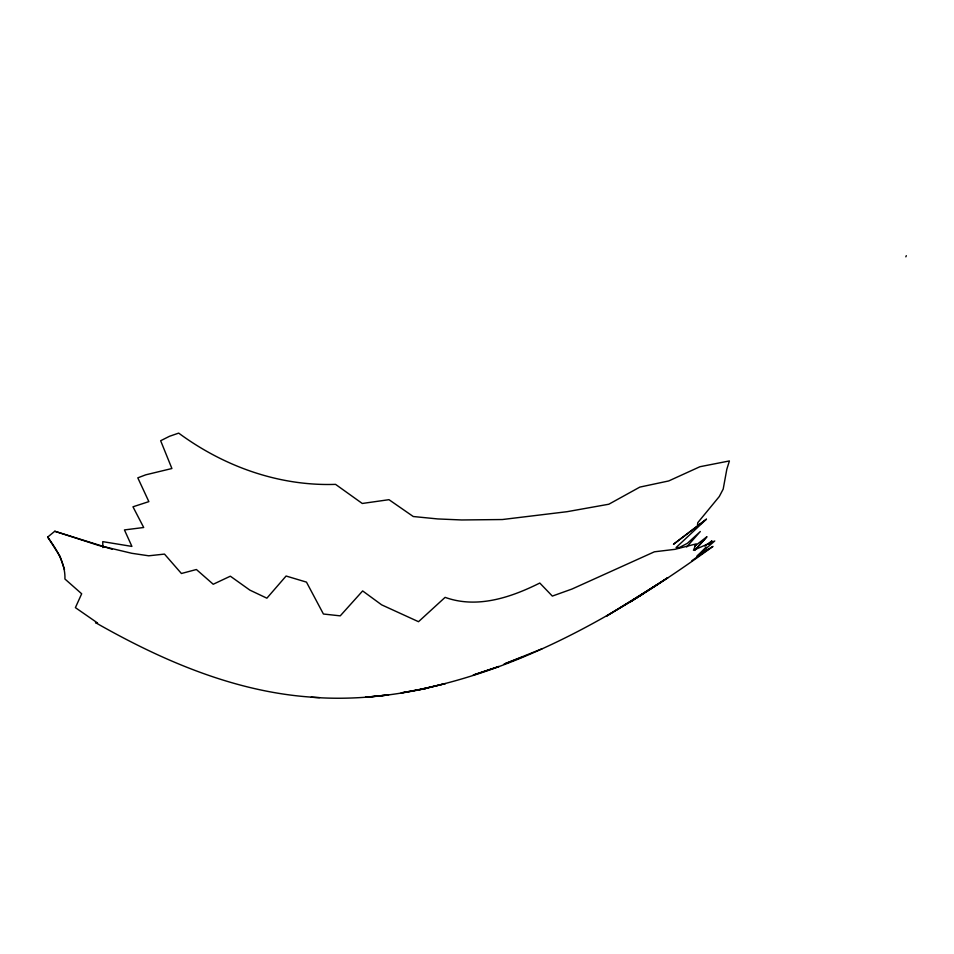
<?xml version="1.0" encoding="UTF-8"?>
<svg xmlns="http://www.w3.org/2000/svg" width="954" height="954" viewBox="0 0 954 954"><rect width="100%" height="100%" fill="white"/><g stroke="black" fill="none" stroke-linecap="round" stroke-linejoin="round"><path stroke-width="1.43" d="M311.278 697.183C349.558 700.224 388.135 696.527 425.615 688.49L420.285 689.468L445.339 683.601L425.615 688.49L401.169 692.902C516.245 673.727 619.706 614.066 712.96 546.427L697.267 556.075L714.761 540.978L693.463 550.267L696.181 543.899L674.872 549.349L654.396 551.806L572.054 589.012L552.33 596.083L539.797 583.037C510.855 597.514 477.072 608.902 445.101 597.359L418.508 621.698L381.648 604.848L362.651 590.931L340.244 615.855L323.418 614.018L306.472 582.119L286.093 576.025L266.882 598.182L249.888 590.132L230.343 576.192L213.219 584.253L196.405 569.514L181.415 573.497L164.493 554.095L148.717 555.8L131.819 553.296L98.787 545.461L54.772 531.259L47.7 537.078C56.62 549.54 65.468 563.206 64.932 579.018L81.674 593.782L75.402 607.638L97.523 622.974L95.507 622.628C164.183 661.766 239.561 694.071 319.542 697.601M906.3 255.684L905.847 256.829M686.665 546.964L700.308 531.533L687.369 543.327L679.331 547.524L676.088 547.572L706.389 519.226L673.548 544.221L706.389 519.226M694.643 550.422L706.795 536.863L694.703 546.153M695.478 549.576L706.795 536.863M709.013 544.042L711.958 540.858L704.887 546.046M706.175 547.095L697.076 556.099M709.216 548.61L691.9 560.678M643.008 593.925L606.374 616.177L656.936 584.754M542.015 648.792L504.082 664.067L522.685 656.912M700.558 524.163L697.505 524.927L697.803 522.649L719.268 496.557L723.192 489.104L726.829 469.213L729.416 460.937L699.926 466.721L668.718 480.947L639.836 487.1L608.831 504.225L567.07 511.69L502.341 519.536L461.664 519.966L437.779 518.94L413.261 516.519L388.982 499.681L362.27 503.473L335.558 484.37C279.021 486.29 223.951 466.47 178.684 433.116L169.502 436.288L160.654 440.736L171.899 468.521L145.724 474.83L137.805 477.847L148.86 501.625L132.976 506.801L143.696 527.502L124.437 529.923L131.914 546.415L102.758 541.645L102.853 547.572M112.214 549.218L54.772 531.259M47.7 537.078L60.019 556.254L64.502 569.574M667.752 577.707L629.795 602.201L667.752 577.707M498.87 666.512L473.387 675.015L498.87 666.512M382.757 695.502L365.394 697.291L388.624 694.917L382.757 695.502"/></g></svg>
